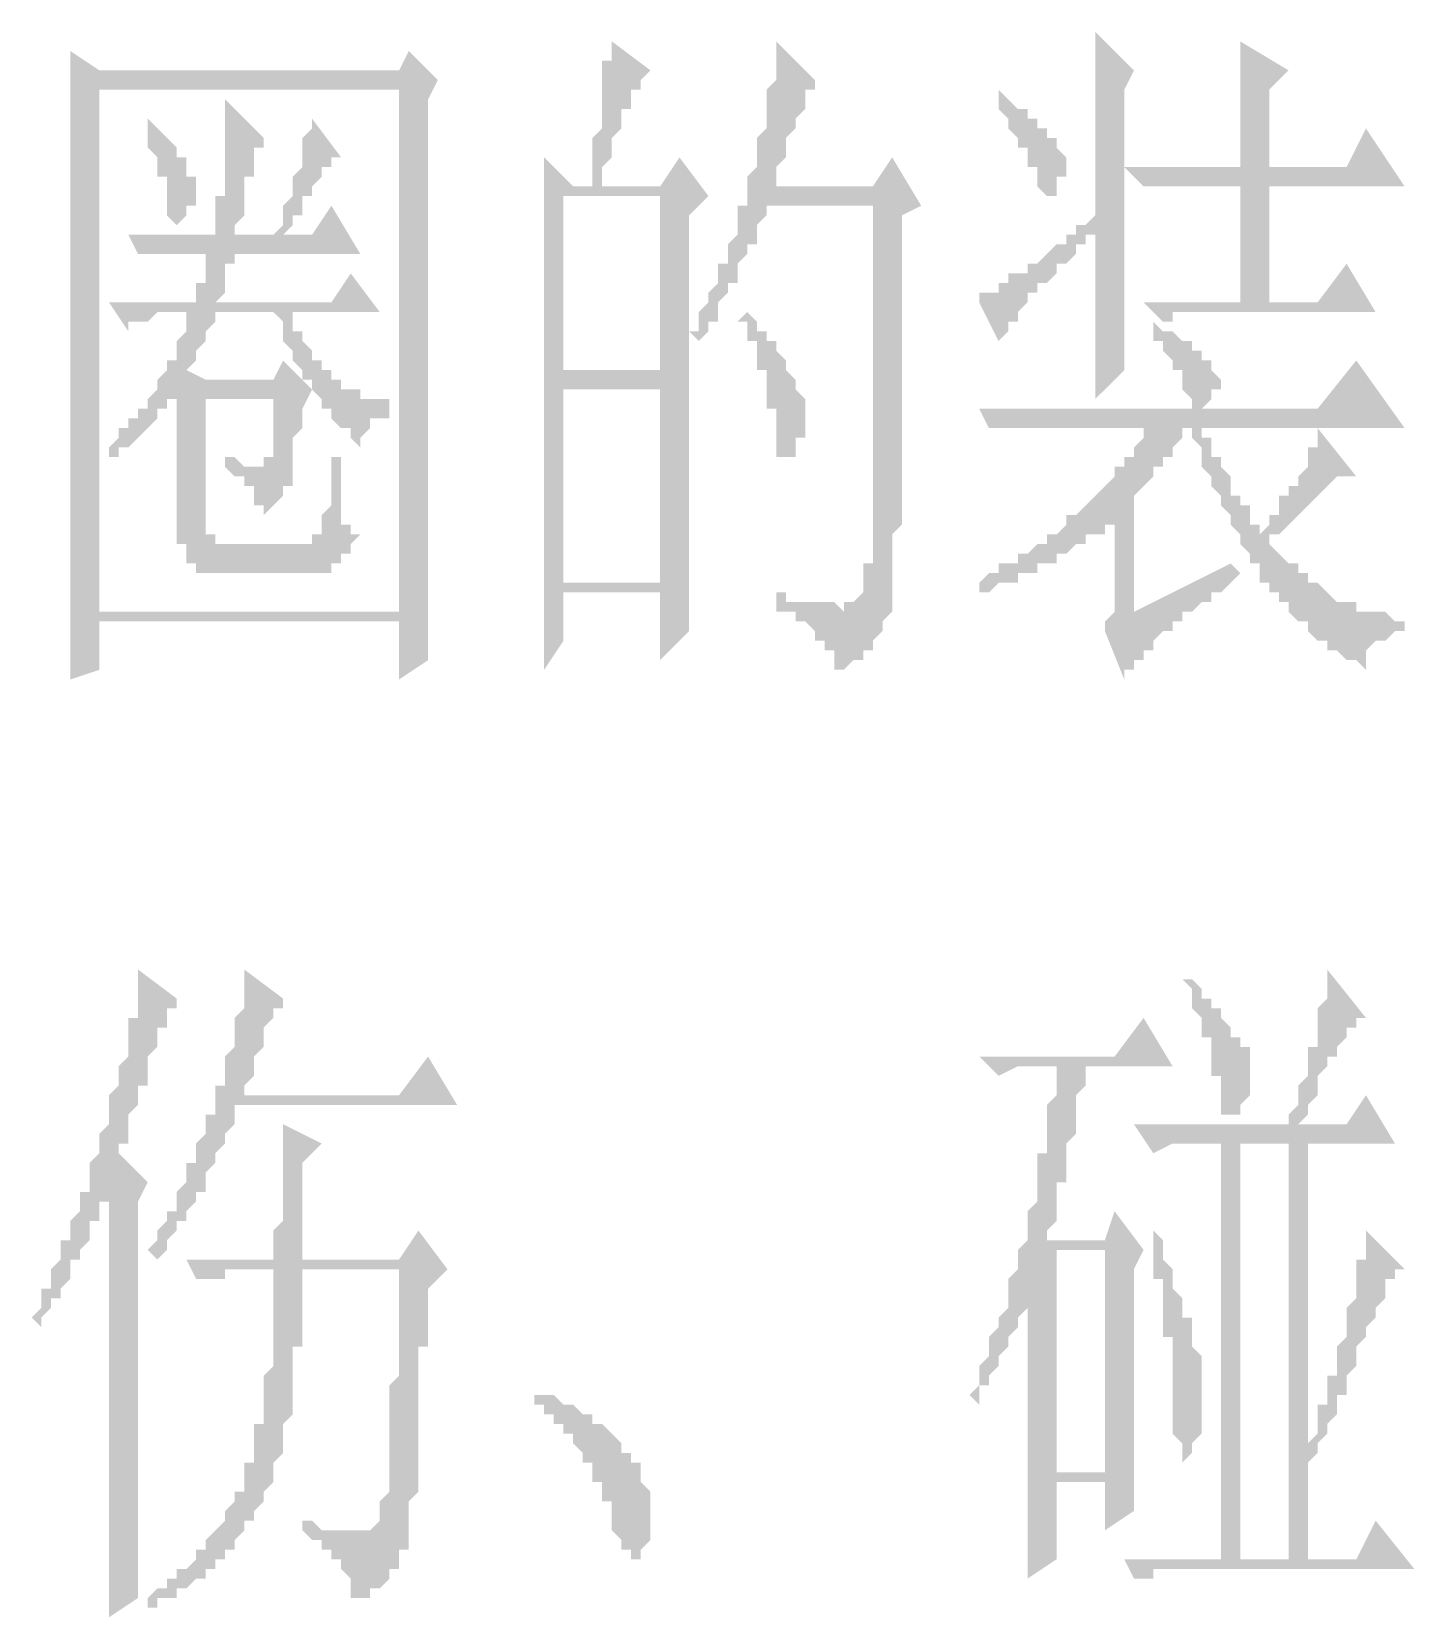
# Model space of a CAD drawing. Header units: millimetres. Extents: x 0 to 275, y 0 to 194.
# Drawn here: x 206.12 to 215.2, y 107.04 to 117.45 of the extents above; entities that cross this region are included whole.
import ezdxf

# ---------------------------------------------------------------- set-up
doc = ezdxf.new("R2010")
doc.units = ezdxf.units.MM

msp = doc.modelspace()

# ---------------------------------------------------------------- hatches: boundary and pattern name
h = msp.add_hatch(color=0)
h.paths.add_polyline_path([(209.6135, 116.374333), (210.2485, 116.374333), (210.2485, 115.231333), (209.6135, 115.231333)])
h.paths.add_polyline_path([(209.6135, 115.104333), (210.2485, 115.104333), (210.2485, 113.834333), (209.6135, 113.834333)])
h.paths.add_polyline_path([(210.439, 116.247333), (210.566, 116.374333), (210.3755, 116.628333), (210.2485, 116.437833), (209.8675, 116.437833), (209.8675, 116.501333), (209.8675, 116.564833), (209.931, 116.628333), (209.931, 116.691833), (209.931, 116.755333), (209.9945, 116.818833), (209.9945, 116.882333), (209.9945, 116.945833), (210.058, 116.945833), (210.058, 117.009333), (210.058, 117.072833), (210.1215, 117.072833), (210.1215, 117.136333), (210.185, 117.199833), (209.931, 117.390333), (209.931, 117.326833), (209.931, 117.263333), (209.8675, 117.263333), (209.8675, 117.199833), (209.8675, 117.136333), (209.8675, 117.072833), (209.8675, 117.009333), (209.8675, 116.945833), (209.8675, 116.882333), (209.8675, 116.818833), (209.804, 116.755333), (209.804, 116.691833), (209.804, 116.628333), (209.804, 116.564833), (209.804, 116.501333), (209.804, 116.437833), (209.677, 116.437833), (209.4865, 116.628333), (209.4865, 116.564833), (209.4865, 116.501333), (209.4865, 116.437833), (209.4865, 116.374333), (209.4865, 116.310833), (209.4865, 116.247333), (209.4865, 116.183833), (209.4865, 116.120333), (209.4865, 116.056833), (209.4865, 115.993333), (209.4865, 115.929833), (209.4865, 115.866333), (209.4865, 115.802833), (209.4865, 115.739333), (209.4865, 115.675833), (209.4865, 115.612333), (209.4865, 115.548833), (209.4865, 115.485333), (209.4865, 115.421833), (209.4865, 115.358333), (209.4865, 115.294833), (209.4865, 115.231333), (209.4865, 115.167833), (209.4865, 115.104333), (209.4865, 115.040833), (209.4865, 114.977333), (209.4865, 114.913833), (209.4865, 114.850333), (209.4865, 114.786833), (209.4865, 114.723333), (209.4865, 114.659833), (209.4865, 114.596333), (209.4865, 114.532833), (209.4865, 114.469333), (209.4865, 114.405833), (209.4865, 114.342333), (209.4865, 114.278833), (209.4865, 114.215333), (209.4865, 114.151833), (209.4865, 114.088333), (209.4865, 114.024833), (209.4865, 113.961333), (209.4865, 113.897833), (209.4865, 113.834333), (209.4865, 113.770833), (209.4865, 113.707333), (209.4865, 113.643833), (209.4865, 113.580333), (209.4865, 113.516833), (209.4865, 113.453333), (209.4865, 113.389833), (209.4865, 113.326333), (209.4865, 113.262833), (209.6135, 113.453333), (209.6135, 113.770833), (210.2485, 113.770833), (210.2485, 113.326333), (210.439, 113.516833), (210.439, 113.580333), (210.439, 113.643833), (210.439, 113.707333), (210.439, 113.770833), (210.439, 113.834333), (210.439, 113.897833), (210.439, 113.961333), (210.439, 114.024833), (210.439, 114.088333), (210.439, 114.151833), (210.439, 114.215333), (210.439, 114.278833), (210.439, 114.342333), (210.439, 114.405833), (210.439, 114.469333), (210.439, 114.532833), (210.439, 114.596333), (210.439, 114.659833), (210.439, 114.723333), (210.439, 114.786833), (210.439, 114.850333), (210.439, 114.913833), (210.439, 114.977333), (210.439, 115.040833), (210.439, 115.104333), (210.439, 115.167833), (210.439, 115.231333), (210.439, 115.294833), (210.439, 115.358333), (210.439, 115.421833), (210.439, 115.485333), (210.439, 115.548833), (210.439, 115.612333), (210.439, 115.675833), (210.439, 115.739333), (210.439, 115.802833), (210.439, 115.866333), (210.439, 115.929833), (210.439, 115.993333), (210.439, 116.056833), (210.439, 116.120333), (210.439, 116.183833)])
h.paths.add_polyline_path([(211.0105, 117.390333), (211.0105, 117.326833), (211.0105, 117.263333), (211.0105, 117.199833), (211.0105, 117.136333), (210.947, 117.072833), (210.947, 117.009333), (210.947, 116.945833), (210.947, 116.882333), (210.947, 116.818833), (210.8835, 116.755333), (210.8835, 116.691833), (210.8835, 116.628333), (210.8835, 116.564833), (210.82, 116.501333), (210.82, 116.437833), (210.82, 116.374333), (210.82, 116.310833), (210.7565, 116.310833), (210.7565, 116.247333), (210.7565, 116.183833), (210.7565, 116.120333), (210.693, 116.056833), (210.693, 115.993333), (210.693, 115.929833), (210.6295, 115.929833), (210.6295, 115.866333), (210.6295, 115.802833), (210.566, 115.739333), (210.566, 115.675833), (210.5025, 115.612333), (210.5025, 115.548833), (210.5025, 115.485333), (210.439, 115.485333), (210.5025, 115.421833), (210.566, 115.485333), (210.566, 115.548833), (210.6295, 115.548833), (210.6295, 115.612333), (210.6295, 115.675833), (210.693, 115.739333), (210.693, 115.802833), (210.7565, 115.802833), (210.7565, 115.866333), (210.7565, 115.929833), (210.82, 115.993333), (210.82, 116.056833), (210.8835, 116.056833), (210.8835, 116.120333), (210.8835, 116.183833), (210.947, 116.247333), (210.947, 116.310833), (211.6455, 116.310833), (211.6455, 116.247333), (211.6455, 116.183833), (211.6455, 116.120333), (211.6455, 115.993333), (211.6455, 115.929833), (211.6455, 115.866333), (211.6455, 115.802833), (211.6455, 115.739333), (211.6455, 115.675833), (211.6455, 115.612333), (211.6455, 115.548833), (211.6455, 115.485333), (211.6455, 115.421833), (211.6455, 115.358333), (211.6455, 115.294833), (211.6455, 115.231333), (211.6455, 115.167833), (211.6455, 115.104333), (211.6455, 115.040833), (211.6455, 114.977333), (211.6455, 114.913833), (211.6455, 114.850333), (211.6455, 114.786833), (211.6455, 114.723333), (211.6455, 114.659833), (211.6455, 114.596333), (211.6455, 114.532833), (211.6455, 114.469333), (211.6455, 114.405833), (211.6455, 114.342333), (211.6455, 114.278833), (211.6455, 114.215333), (211.6455, 114.151833), (211.6455, 114.088333), (211.6455, 114.024833), (211.6455, 113.961333), (211.582, 113.961333), (211.582, 113.897833), (211.582, 113.834333), (211.582, 113.770833), (211.5185, 113.707333), (211.455, 113.707333), (211.455, 113.643833), (211.3915, 113.707333), (211.328, 113.707333), (211.2645, 113.707333), (211.201, 113.707333), (211.1375, 113.707333), (211.074, 113.707333), (211.074, 113.770833), (211.0105, 113.770833), (211.0105, 113.643833), (211.074, 113.643833), (211.1375, 113.643833), (211.1375, 113.580333), (211.201, 113.580333), (211.2645, 113.516833), (211.2645, 113.453333), (211.328, 113.453333), (211.328, 113.389833), (211.3915, 113.389833), (211.3915, 113.326333), (211.3915, 113.262833), (211.455, 113.262833), (211.5185, 113.326333), (211.582, 113.326333), (211.582, 113.389833), (211.6455, 113.389833), (211.6455, 113.453333), (211.709, 113.516833), (211.709, 113.580333), (211.7725, 113.643833), (211.7725, 113.707333), (211.7725, 113.770833), (211.7725, 113.834333), (211.7725, 113.897833), (211.7725, 113.961333), (211.7725, 114.024833), (211.7725, 114.088333), (211.7725, 114.151833), (211.836, 114.215333), (211.836, 114.278833), (211.836, 114.342333), (211.836, 114.405833), (211.836, 114.469333), (211.836, 114.532833), (211.836, 114.596333), (211.836, 114.659833), (211.836, 114.723333), (211.836, 114.786833), (211.836, 114.850333), (211.836, 114.913833), (211.836, 114.977333), (211.836, 115.040833), (211.836, 115.104333), (211.836, 115.167833), (211.836, 115.231333), (211.836, 115.294833), (211.836, 115.358333), (211.836, 115.421833), (211.836, 115.485333), (211.836, 115.548833), (211.836, 115.612333), (211.836, 115.675833), (211.836, 115.802833), (211.836, 115.866333), (211.836, 115.929833), (211.836, 115.993333), (211.836, 116.056833), (211.836, 116.183833), (211.836, 116.247333), (211.963, 116.310833), (211.7725, 116.628333), (211.6455, 116.437833), (211.0105, 116.437833), (211.0105, 116.501333), (211.0105, 116.564833), (211.074, 116.628333), (211.074, 116.691833), (211.074, 116.755333), (211.1375, 116.818833), (211.1375, 116.882333), (211.201, 116.945833), (211.201, 117.009333), (211.201, 117.072833), (211.2645, 117.072833), (211.2645, 117.136333)])
h.paths.add_polyline_path([(210.82, 115.612333), (210.7565, 115.548833), (210.82, 115.548833), (210.82, 115.485333), (210.82, 115.421833), (210.8835, 115.421833), (210.8835, 115.358333), (210.8835, 115.294833), (210.8835, 115.231333), (210.947, 115.231333), (210.947, 115.167833), (210.947, 115.104333), (210.947, 115.040833), (210.947, 114.977333), (211.0105, 114.977333), (211.0105, 114.913833), (211.0105, 114.850333), (211.0105, 114.786833), (211.0105, 114.723333), (211.0105, 114.659833), (211.074, 114.659833), (211.074, 114.596333), (211.074, 114.659833), (211.1375, 114.659833), (211.1375, 114.723333), (211.1375, 114.786833), (211.201, 114.786833), (211.201, 114.850333), (211.201, 114.913833), (211.201, 114.977333), (211.201, 115.040833), (211.1375, 115.104333), (211.1375, 115.167833), (211.074, 115.231333), (211.074, 115.294833), (211.0105, 115.358333), (211.0105, 115.421833), (210.947, 115.421833), (210.947, 115.485333), (210.8835, 115.485333), (210.8835, 115.548833)])
h = msp.add_hatch(color=0)
h.paths.add_polyline_path([(212.471, 117.072833), (212.471, 117.009333), (212.471, 116.945833), (212.5345, 116.882333), (212.5345, 116.818833), (212.598, 116.755333), (212.598, 116.691833), (212.6615, 116.691833), (212.6615, 116.628333), (212.6615, 116.564833), (212.725, 116.564833), (212.725, 116.501333), (212.725, 116.437833), (212.7885, 116.374333), (212.852, 116.374333), (212.852, 116.437833), (212.852, 116.501333), (212.9155, 116.501333), (212.9155, 116.564833), (212.9155, 116.628333), (212.852, 116.691833), (212.852, 116.755333), (212.7885, 116.755333), (212.7885, 116.818833), (212.725, 116.818833), (212.725, 116.882333), (212.6615, 116.882333), (212.6615, 116.945833), (212.598, 116.945833), (212.5345, 117.009333)])
h.paths.add_polyline_path([(213.2965, 117.072833), (213.36, 117.199833), (213.106, 117.453833), (213.106, 117.390333), (213.106, 117.326833), (213.106, 117.263333), (213.106, 117.199833), (213.106, 117.136333), (213.106, 117.072833), (213.106, 117.009333), (213.106, 116.945833), (213.106, 116.882333), (213.106, 116.818833), (213.106, 116.755333), (213.106, 116.691833), (213.106, 116.628333), (213.106, 116.564833), (213.106, 116.501333), (213.106, 116.437833), (213.106, 116.374333), (213.106, 116.310833), (213.106, 116.247333), (213.0425, 116.183833), (212.979, 116.183833), (212.979, 116.120333), (212.9155, 116.120333), (212.9155, 116.056833), (212.852, 116.056833), (212.7885, 115.993333), (212.725, 115.929833), (212.6615, 115.929833), (212.6615, 115.866333), (212.598, 115.866333), (212.5345, 115.866333), (212.5345, 115.802833), (212.471, 115.802833), (212.471, 115.739333), (212.4075, 115.739333), (212.344, 115.739333), (212.344, 115.675833), (212.471, 115.421833), (212.5345, 115.485333), (212.5345, 115.548833), (212.598, 115.548833), (212.598, 115.612333), (212.6615, 115.675833), (212.6615, 115.739333), (212.725, 115.739333), (212.725, 115.802833), (212.7885, 115.802833), (212.852, 115.866333), (212.852, 115.929833), (212.9155, 115.929833), (212.979, 115.993333), (212.979, 116.056833), (213.0425, 116.056833), (213.0425, 116.120333), (213.106, 116.120333), (213.106, 116.056833), (213.106, 115.993333), (213.106, 115.929833), (213.106, 115.866333), (213.106, 115.802833), (213.106, 115.739333), (213.106, 115.675833), (213.106, 115.612333), (213.106, 115.548833), (213.106, 115.485333), (213.106, 115.421833), (213.106, 115.358333), (213.106, 115.294833), (213.106, 115.231333), (213.106, 115.167833), (213.106, 115.104333), (213.106, 115.040833), (213.2965, 115.231333)])
h.paths.add_polyline_path([(213.2965, 116.564833), (213.4235, 116.437833), (213.487, 116.437833), (213.5505, 116.437833), (213.614, 116.437833), (213.6775, 116.437833), (214.0585, 116.437833), (214.0585, 115.675833), (213.4235, 115.675833), (213.5505, 115.548833), (213.614, 115.548833), (213.614, 115.612333), (213.6775, 115.612333), (213.741, 115.612333), (213.8045, 115.612333), (214.9475, 115.612333), (214.757, 115.929833), (214.5665, 115.675833), (214.249, 115.675833), (214.249, 116.437833), (215.138, 116.437833), (214.884, 116.818833), (214.757, 116.564833), (214.249, 116.564833), (214.249, 117.072833), (214.376, 117.199833), (214.0585, 117.390333), (214.0585, 117.326833), (214.0585, 117.263333), (214.0585, 117.199833), (214.0585, 117.136333), (214.0585, 117.072833), (214.0585, 117.009333), (214.0585, 116.945833), (214.0585, 116.882333), (214.0585, 116.818833), (214.0585, 116.755333), (214.0585, 116.691833), (214.0585, 116.628333), (214.0585, 116.564833)])
h.paths.add_polyline_path([(213.741, 114.977333), (212.344, 114.977333), (212.4075, 114.850333), (212.471, 114.850333), (212.5345, 114.850333), (212.598, 114.850333), (212.6615, 114.850333), (213.487, 114.850333), (213.4235, 114.850333), (213.4235, 114.786833), (213.36, 114.723333), (213.36, 114.659833), (213.2965, 114.659833), (213.2965, 114.596333), (213.233, 114.596333), (213.233, 114.532833), (213.1695, 114.469333), (213.106, 114.405833), (213.0425, 114.342333), (212.979, 114.278833), (212.9155, 114.278833), (212.9155, 114.215333), (212.852, 114.151833), (212.7885, 114.151833), (212.7885, 114.088333), (212.725, 114.088333), (212.6615, 114.024833), (212.598, 114.024833), (212.598, 113.961333), (212.5345, 113.961333), (212.471, 113.961333), (212.471, 113.897833), (212.4075, 113.897833), (212.344, 113.834333), (212.344, 113.770833), (212.4075, 113.770833), (212.471, 113.834333), (212.5345, 113.834333), (212.598, 113.834333), (212.598, 113.897833), (212.6615, 113.897833), (212.725, 113.897833), (212.725, 113.961333), (212.7885, 113.961333), (212.852, 113.961333), (212.852, 114.024833), (212.9155, 114.024833), (212.979, 114.088333), (213.0425, 114.088333), (213.0425, 114.151833), (213.106, 114.151833), (213.1695, 114.151833), (213.1695, 114.215333), (213.233, 114.215333), (213.233, 114.278833), (213.233, 113.707333), (213.233, 113.643833), (213.1695, 113.580333), (213.1695, 113.516833), (213.2965, 113.199333), (213.2965, 113.262833), (213.36, 113.262833), (213.36, 113.326333), (213.4235, 113.326333), (213.4235, 113.389833), (213.487, 113.389833), (213.487, 113.453333), (213.5505, 113.516833), (213.614, 113.516833), (213.614, 113.580333), (213.6775, 113.580333), (213.6775, 113.643833), (213.741, 113.643833), (213.8045, 113.707333), (213.868, 113.707333), (213.868, 113.770833), (213.9315, 113.770833), (213.995, 113.834333), (214.0585, 113.897833), (213.995, 113.961333), (213.36, 113.643833), (213.36, 114.405833), (213.4235, 114.469333), (213.487, 114.532833), (213.487, 114.596333), (213.5505, 114.596333), (213.5505, 114.659833), (213.614, 114.659833), (213.614, 114.723333), (213.6775, 114.786833), (213.6775, 114.850333), (213.741, 114.850333), (213.741, 114.786833), (213.8045, 114.723333), (213.8045, 114.659833), (213.8045, 114.596333), (213.868, 114.532833), (213.868, 114.469333), (213.9315, 114.405833), (213.9315, 114.342333), (213.995, 114.278833), (213.995, 114.215333), (214.0585, 114.151833), (214.0585, 114.088333), (214.122, 114.024833), (214.122, 113.961333), (214.1855, 113.961333), (214.1855, 113.897833), (214.1855, 113.834333), (214.249, 113.834333), (214.249, 113.770833), (214.3125, 113.770833), (214.3125, 113.707333), (214.376, 113.707333), (214.376, 113.643833), (214.4395, 113.580333), (214.503, 113.580333), (214.503, 113.516833), (214.5665, 113.453333), (214.63, 113.453333), (214.63, 113.389833), (214.6935, 113.389833), (214.757, 113.326333), (214.8205, 113.326333), (214.884, 113.262833), (214.884, 113.326333), (214.884, 113.389833), (214.9475, 113.453333), (215.011, 113.453333), (215.0745, 113.516833), (215.138, 113.516833), (215.138, 113.580333), (215.0745, 113.580333), (215.011, 113.643833), (214.9475, 113.643833), (214.884, 113.643833), (214.8205, 113.643833), (214.8205, 113.707333), (214.757, 113.707333), (214.6935, 113.707333), (214.63, 113.770833), (214.5665, 113.834333), (214.503, 113.834333), (214.503, 113.897833), (214.4395, 113.897833), (214.4395, 113.961333), (214.376, 113.961333), (214.3125, 114.024833), (214.249, 114.088333), (214.249, 114.151833), (214.3125, 114.151833), (214.376, 114.215333), (214.4395, 114.278833), (214.503, 114.342333), (214.5665, 114.405833), (214.63, 114.469333), (214.6935, 114.532833), (214.757, 114.532833), (214.8205, 114.532833), (214.5665, 114.850333), (214.5665, 114.786833), (214.5665, 114.723333), (214.503, 114.723333), (214.503, 114.659833), (214.503, 114.596333), (214.4395, 114.532833), (214.4395, 114.469333), (214.376, 114.469333), (214.376, 114.405833), (214.3125, 114.405833), (214.3125, 114.342333), (214.3125, 114.278833), (214.249, 114.278833), (214.249, 114.215333), (214.1855, 114.151833), (214.1855, 114.215333), (214.122, 114.215333), (214.122, 114.278833), (214.122, 114.342333), (214.0585, 114.342333), (214.0585, 114.405833), (213.995, 114.405833), (213.995, 114.469333), (213.995, 114.532833), (213.9315, 114.596333), (213.9315, 114.659833), (213.868, 114.659833), (213.868, 114.723333), (213.868, 114.786833), (213.8045, 114.786833), (213.8045, 114.850333), (215.138, 114.850333), (214.8205, 115.294833), (214.5665, 114.977333), (213.8045, 114.977333), (213.868, 115.040833), (213.868, 115.104333), (213.9315, 115.104333), (213.9315, 115.167833), (213.868, 115.231333), (213.868, 115.294833), (213.8045, 115.294833), (213.8045, 115.358333), (213.741, 115.358333), (213.741, 115.421833), (213.6775, 115.421833), (213.614, 115.485333), (213.5505, 115.485333), (213.487, 115.548833), (213.487, 115.485333), (213.487, 115.421833), (213.5505, 115.421833), (213.5505, 115.358333), (213.614, 115.294833), (213.614, 115.231333), (213.6775, 115.231333), (213.6775, 115.167833), (213.6775, 115.104333), (213.741, 115.040833)])
h = msp.add_hatch(color=0)
h.paths.add_polyline_path([(206.375, 117.326833), (206.375, 117.263333), (206.375, 117.199833), (206.375, 117.136333), (206.375, 117.072833), (206.375, 117.009333), (206.375, 116.945833), (206.375, 116.882333), (206.375, 116.818833), (206.375, 116.755333), (206.375, 116.691833), (206.375, 113.897833), (206.375, 113.834333), (206.375, 113.770833), (206.375, 113.707333), (206.375, 113.643833), (206.375, 113.580333), (206.375, 113.516833), (206.375, 113.453333), (206.375, 113.389833), (206.375, 113.326333), (206.375, 113.262833), (206.375, 113.199333), (206.5655, 113.262833), (206.5655, 113.580333), (208.534, 113.580333), (208.534, 113.199333), (208.7245, 113.326333), (208.7245, 113.389833), (208.7245, 113.453333), (208.7245, 113.516833), (208.7245, 113.580333), (208.7245, 113.643833), (208.7245, 113.707333), (208.7245, 113.770833), (208.7245, 113.834333), (208.7245, 113.897833), (208.7245, 117.009333), (208.788, 117.136333), (208.5975, 117.326833), (208.534, 117.199833), (206.5655, 117.199833)])
h.paths.add_polyline_path([(206.5655, 117.072833), (208.534, 117.072833), (208.534, 113.643833), (206.5655, 113.643833)])
h.paths.add_polyline_path([(206.883, 116.882333), (206.883, 116.818833), (206.883, 116.755333), (206.883, 116.691833), (206.9465, 116.628333), (206.9465, 116.564833), (206.9465, 116.501333), (207.01, 116.501333), (207.01, 116.437833), (207.01, 116.374333), (207.01, 116.310833), (207.01, 116.247333), (207.0735, 116.183833), (207.137, 116.247333), (207.137, 116.310833), (207.2005, 116.310833), (207.2005, 116.374333), (207.2005, 116.437833), (207.2005, 116.501333), (207.137, 116.501333), (207.137, 116.564833), (207.137, 116.628333), (207.0735, 116.628333), (207.0735, 116.691833), (207.01, 116.755333), (206.9465, 116.818833)])
h.paths.add_polyline_path([(207.2005, 115.675833), (206.629, 115.675833), (206.756, 115.485333), (206.756, 115.548833), (206.8195, 115.548833), (206.883, 115.548833), (206.9465, 115.612333), (207.137, 115.612333), (207.137, 115.548833), (207.137, 115.485333), (207.0735, 115.421833), (207.0735, 115.358333), (207.0735, 115.294833), (207.01, 115.294833), (207.01, 115.231333), (206.9465, 115.167833), (206.9465, 115.104333), (206.883, 115.040833), (206.883, 114.977333), (206.8195, 114.977333), (206.8195, 114.913833), (206.756, 114.913833), (206.756, 114.850333), (206.6925, 114.850333), (206.6925, 114.786833), (206.629, 114.723333), (206.629, 114.659833), (206.6925, 114.659833), (206.6925, 114.723333), (206.756, 114.723333), (206.8195, 114.786833), (206.883, 114.850333), (206.9465, 114.913833), (206.9465, 114.977333), (207.01, 114.977333), (207.01, 115.040833), (207.0735, 115.040833), (207.0735, 115.104333), (207.0735, 114.278833), (207.0735, 114.215333), (207.0735, 114.151833), (207.0735, 114.088333), (207.137, 114.088333), (207.137, 114.024833), (207.137, 113.961333), (207.2005, 113.961333), (207.2005, 113.897833), (207.264, 113.897833), (207.9625, 113.897833), (208.026, 113.897833), (208.0895, 113.897833), (208.0895, 113.961333), (208.153, 113.961333), (208.153, 114.024833), (208.2165, 114.024833), (208.2165, 114.088333), (208.28, 114.151833), (208.2165, 114.151833), (208.2165, 114.215333), (208.153, 114.215333), (208.153, 114.278833), (208.153, 114.342333), (208.153, 114.405833), (208.153, 114.469333), (208.153, 114.532833), (208.153, 114.596333), (208.153, 114.659833), (208.0895, 114.659833), (208.0895, 114.596333), (208.0895, 114.532833), (208.0895, 114.469333), (208.0895, 114.405833), (208.0895, 114.342333), (208.026, 114.278833), (208.026, 114.215333), (208.026, 114.151833), (207.9625, 114.151833), (207.9625, 114.088333), (207.899, 114.088333), (207.391, 114.088333), (207.3275, 114.088333), (207.3275, 114.151833), (207.264, 114.151833), (207.264, 114.215333), (207.264, 114.278833), (207.264, 114.342333), (207.264, 115.040833), (207.7085, 115.040833), (207.7085, 114.977333), (207.7085, 114.913833), (207.7085, 114.850333), (207.7085, 114.786833), (207.7085, 114.723333), (207.7085, 114.659833), (207.645, 114.659833), (207.645, 114.596333), (207.5815, 114.596333), (207.518, 114.596333), (207.4545, 114.659833), (207.391, 114.659833), (207.391, 114.596333), (207.4545, 114.532833), (207.518, 114.532833), (207.518, 114.469333), (207.5815, 114.469333), (207.5815, 114.405833), (207.5815, 114.342333), (207.645, 114.342333), (207.645, 114.278833), (207.7085, 114.342333), (207.772, 114.405833), (207.772, 114.469333), (207.8355, 114.469333), (207.8355, 114.532833), (207.8355, 114.596333), (207.8355, 114.659833), (207.8355, 114.723333), (207.8355, 114.786833), (207.899, 114.850333), (207.899, 114.913833), (207.899, 114.977333), (207.9625, 115.104333), (207.772, 115.294833), (207.7085, 115.167833), (207.264, 115.167833), (207.137, 115.231333), (207.2005, 115.294833), (207.2005, 115.358333), (207.264, 115.421833), (207.264, 115.485333), (207.3275, 115.548833), (207.3275, 115.612333), (207.7085, 115.612333), (207.772, 115.548833), (207.772, 115.485333), (207.772, 115.421833), (207.8355, 115.358333), (207.8355, 115.294833), (207.899, 115.231333), (207.899, 115.167833), (207.9625, 115.167833), (207.9625, 115.104333), (208.026, 115.040833), (208.026, 114.977333), (208.0895, 114.977333), (208.0895, 114.913833), (208.153, 114.850333), (208.2165, 114.850333), (208.2165, 114.786833), (208.28, 114.723333), (208.28, 114.786833), (208.3435, 114.850333), (208.3435, 114.913833), (208.407, 114.913833), (208.4705, 114.913833), (208.4705, 114.977333), (208.4705, 115.040833), (208.407, 115.040833), (208.3435, 115.040833), (208.28, 115.040833), (208.28, 115.104333), (208.2165, 115.104333), (208.153, 115.104333), (208.153, 115.167833), (208.0895, 115.167833), (208.0895, 115.231333), (208.026, 115.231333), (208.026, 115.294833), (207.9625, 115.294833), (207.9625, 115.358333), (207.899, 115.421833), (207.899, 115.485333), (207.8355, 115.485333), (207.8355, 115.548833), (207.8355, 115.612333), (208.407, 115.612333), (208.2165, 115.866333), (208.0895, 115.675833), (207.3275, 115.675833), (207.391, 115.739333), (207.391, 115.802833), (207.391, 115.866333), (207.391, 115.929833), (207.4545, 115.929833), (207.4545, 115.993333), (208.28, 115.993333), (208.0895, 116.310833), (207.9625, 116.120333), (207.772, 116.120333), (207.8355, 116.183833), (207.8355, 116.247333), (207.899, 116.247333), (207.899, 116.310833), (207.899, 116.374333), (207.9625, 116.374333), (207.9625, 116.437833), (208.026, 116.501333), (208.026, 116.564833), (208.0895, 116.564833), (208.0895, 116.628333), (208.153, 116.628333), (207.9625, 116.882333), (207.9625, 116.818833), (207.899, 116.755333), (207.899, 116.691833), (207.899, 116.628333), (207.899, 116.564833), (207.8355, 116.501333), (207.8355, 116.437833), (207.8355, 116.374333), (207.772, 116.310833), (207.772, 116.247333), (207.772, 116.183833), (207.7085, 116.120333), (207.4545, 116.120333), (207.4545, 116.183833), (207.518, 116.247333), (207.518, 116.310833), (207.518, 116.374333), (207.518, 116.437833), (207.518, 116.501333), (207.5815, 116.501333), (207.5815, 116.564833), (207.5815, 116.628333), (207.5815, 116.691833), (207.645, 116.691833), (207.645, 116.755333), (207.391, 117.009333), (207.391, 116.945833), (207.391, 116.882333), (207.391, 116.818833), (207.391, 116.755333), (207.391, 116.691833), (207.391, 116.628333), (207.391, 116.564833), (207.391, 116.501333), (207.391, 116.437833), (207.391, 116.374333), (207.3275, 116.374333), (207.3275, 116.310833), (207.3275, 116.247333), (207.3275, 116.183833), (207.3275, 116.120333), (206.756, 116.120333), (206.8195, 115.993333), (206.883, 115.993333), (206.9465, 115.993333), (207.01, 115.993333), (207.0735, 115.993333), (207.264, 115.993333), (207.264, 115.929833), (207.264, 115.866333), (207.264, 115.802833), (207.2005, 115.802833), (207.2005, 115.739333)])
h = msp.add_hatch(color=0)
h.paths.add_polyline_path([(206.629, 107.039833), (206.8195, 107.166833), (206.8195, 109.770333), (206.883, 109.897333), (206.6925, 110.087833), (206.6925, 110.151333), (206.756, 110.151333), (206.756, 110.214833), (206.756, 110.278333), (206.756, 110.341833), (206.8195, 110.405333), (206.8195, 110.468833), (206.8195, 110.532333), (206.883, 110.532333), (206.883, 110.595833), (206.883, 110.659333), (206.883, 110.722833), (206.9465, 110.786333), (206.9465, 110.849833), (206.9465, 110.913333), (207.01, 110.913333), (207.01, 110.976833), (207.01, 111.040333), (207.0735, 111.040333), (207.0735, 111.103833), (206.8195, 111.294333), (206.8195, 111.230833), (206.8195, 111.167333), (206.8195, 111.103833), (206.8195, 111.040333), (206.8195, 110.976833), (206.756, 110.976833), (206.756, 110.913333), (206.756, 110.849833), (206.756, 110.786333), (206.756, 110.722833), (206.6925, 110.659333), (206.6925, 110.595833), (206.6925, 110.532333), (206.629, 110.468833), (206.629, 110.405333), (206.629, 110.341833), (206.629, 110.278333), (206.5655, 110.214833), (206.5655, 110.151333), (206.5655, 110.087833), (206.502, 110.024333), (206.502, 109.960833), (206.502, 109.897333), (206.502, 109.833833), (206.4385, 109.833833), (206.4385, 109.770333), (206.4385, 109.706833), (206.375, 109.643333), (206.375, 109.579833), (206.375, 109.516333), (206.3115, 109.516333), (206.3115, 109.452833), (206.3115, 109.389333), (206.248, 109.325833), (206.248, 109.262333), (206.248, 109.198833), (206.1845, 109.198833), (206.1845, 109.135333), (206.1845, 109.071833), (206.121, 109.008333), (206.1845, 108.944833), (206.1845, 109.008333), (206.248, 109.071833), (206.248, 109.135333), (206.3115, 109.135333), (206.3115, 109.198833), (206.375, 109.262333), (206.375, 109.325833), (206.375, 109.389333), (206.4385, 109.389333), (206.4385, 109.452833), (206.502, 109.516333), (206.502, 109.579833), (206.502, 109.643333), (206.5655, 109.643333), (206.5655, 109.706833), (206.5655, 109.770333), (206.629, 109.770333), (206.629, 109.833833), (206.629, 109.897333), (206.629, 107.992333), (206.629, 107.928833), (206.629, 107.865333), (206.629, 107.801833), (206.629, 107.738333), (206.629, 107.674833), (206.629, 107.611333), (206.629, 107.547833), (206.629, 107.484333), (206.629, 107.420833), (206.629, 107.357333), (206.629, 107.293833), (206.629, 107.230333), (206.629, 107.166833), (206.629, 107.103333)])
h.paths.add_polyline_path([(207.518, 111.294333), (207.518, 111.230833), (207.518, 111.167333), (207.518, 111.103833), (207.518, 111.040333), (207.4545, 110.976833), (207.4545, 110.913333), (207.4545, 110.849833), (207.4545, 110.786333), (207.391, 110.722833), (207.391, 110.659333), (207.391, 110.595833), (207.391, 110.532333), (207.3275, 110.532333), (207.3275, 110.468833), (207.3275, 110.405333), (207.3275, 110.341833), (207.264, 110.341833), (207.264, 110.278333), (207.264, 110.214833), (207.2005, 110.151333), (207.2005, 110.087833), (207.2005, 110.024333), (207.137, 110.024333), (207.137, 109.960833), (207.137, 109.897333), (207.0735, 109.833833), (207.0735, 109.770333), (207.0735, 109.706833), (207.01, 109.706833), (207.01, 109.643333), (206.9465, 109.579833), (206.9465, 109.516333), (206.883, 109.452833), (206.9465, 109.389333), (207.01, 109.452833), (207.01, 109.516333), (207.0735, 109.579833), (207.0735, 109.643333), (207.137, 109.643333), (207.137, 109.706833), (207.2005, 109.770333), (207.2005, 109.833833), (207.264, 109.833833), (207.264, 109.897333), (207.264, 109.960833), (207.3275, 110.024333), (207.3275, 110.087833), (207.391, 110.151333), (207.391, 110.214833), (207.4545, 110.278333), (207.4545, 110.341833), (207.4545, 110.405333), (207.518, 110.405333), (208.915, 110.405333), (208.7245, 110.722833), (208.534, 110.468833), (207.518, 110.468833), (207.518, 110.532333), (207.5815, 110.595833), (207.5815, 110.659333), (207.5815, 110.722833), (207.645, 110.786333), (207.645, 110.849833), (207.645, 110.913333), (207.7085, 110.976833), (207.7085, 111.040333), (207.772, 111.040333), (207.772, 111.103833)])
h.paths.add_polyline_path([(207.7085, 109.389333), (207.137, 109.389333), (207.2005, 109.262333), (207.264, 109.262333), (207.3275, 109.262333), (207.391, 109.262333), (207.391, 109.325833), (207.4545, 109.325833), (207.7085, 109.325833), (207.7085, 109.262333), (207.7085, 109.198833), (207.7085, 109.135333), (207.7085, 109.071833), (207.7085, 109.008333), (207.7085, 108.944833), (207.7085, 108.881333), (207.7085, 108.817833), (207.7085, 108.754333), (207.7085, 108.690833), (207.645, 108.627333), (207.645, 108.563833), (207.645, 108.500333), (207.645, 108.436833), (207.645, 108.373333), (207.645, 108.309833), (207.5815, 108.309833), (207.5815, 108.246333), (207.5815, 108.182833), (207.5815, 108.119333), (207.5815, 108.055833), (207.518, 108.055833), (207.518, 107.992333), (207.518, 107.928833), (207.518, 107.865333), (207.4545, 107.865333), (207.4545, 107.801833), (207.391, 107.738333), (207.391, 107.674833), (207.3275, 107.611333), (207.264, 107.547833), (207.264, 107.484333), (207.2005, 107.484333), (207.2005, 107.420833), (207.137, 107.357333), (207.0735, 107.357333), (207.0735, 107.293833), (207.01, 107.293833), (207.01, 107.230333), (206.9465, 107.230333), (206.883, 107.166833), (206.883, 107.103333), (206.9465, 107.103333), (206.9465, 107.166833), (207.01, 107.166833), (207.0735, 107.166833), (207.0735, 107.230333), (207.137, 107.230333), (207.2005, 107.293833), (207.264, 107.293833), (207.264, 107.357333), (207.3275, 107.357333), (207.3275, 107.420833), (207.391, 107.420833), (207.391, 107.484333), (207.4545, 107.484333), (207.4545, 107.547833), (207.518, 107.611333), (207.518, 107.674833), (207.5815, 107.674833), (207.5815, 107.738333), (207.645, 107.801833), (207.645, 107.865333), (207.7085, 107.928833), (207.7085, 107.992333), (207.7085, 108.055833), (207.772, 108.119333), (207.772, 108.182833), (207.772, 108.246333), (207.772, 108.309833), (207.8355, 108.373333), (207.8355, 108.436833), (207.8355, 108.500333), (207.8355, 108.563833), (207.8355, 108.627333), (207.8355, 108.690833), (207.8355, 108.754333), (207.8355, 108.817833), (207.899, 108.817833), (207.899, 108.881333), (207.899, 108.944833), (207.899, 109.008333), (207.899, 109.071833), (207.899, 109.135333), (207.899, 109.198833), (207.899, 109.262333), (207.899, 109.325833), (208.534, 109.325833), (208.534, 109.198833), (208.534, 109.135333), (208.534, 109.071833), (208.534, 109.008333), (208.534, 108.944833), (208.534, 108.881333), (208.534, 108.817833), (208.534, 108.754333), (208.534, 108.690833), (208.534, 108.627333), (208.4705, 108.563833), (208.4705, 108.500333), (208.4705, 108.436833), (208.4705, 108.373333), (208.4705, 108.309833), (208.4705, 108.246333), (208.4705, 108.182833), (208.4705, 108.119333), (208.4705, 108.055833), (208.4705, 107.992333), (208.4705, 107.928833), (208.4705, 107.865333), (208.407, 107.801833), (208.407, 107.738333), (208.407, 107.674833), (208.3435, 107.611333), (208.28, 107.611333), (208.2165, 107.611333), (208.153, 107.611333), (208.0895, 107.611333), (208.026, 107.611333), (207.9625, 107.674833), (207.899, 107.674833), (207.899, 107.611333), (207.9625, 107.547833), (208.026, 107.547833), (208.026, 107.484333), (208.0895, 107.484333), (208.0895, 107.420833), (208.153, 107.420833), (208.153, 107.357333), (208.2165, 107.293833), (208.2165, 107.230333), (208.2165, 107.166833), (208.28, 107.166833), (208.3435, 107.166833), (208.3435, 107.230333), (208.407, 107.230333), (208.4705, 107.293833), (208.4705, 107.357333), (208.534, 107.357333), (208.534, 107.420833), (208.534, 107.484333), (208.5975, 107.484333), (208.5975, 107.547833), (208.5975, 107.611333), (208.5975, 107.674833), (208.5975, 107.738333), (208.5975, 107.801833), (208.661, 107.865333), (208.661, 107.928833), (208.661, 107.992333), (208.661, 108.055833), (208.661, 108.119333), (208.661, 108.182833), (208.661, 108.246333), (208.661, 108.309833), (208.661, 108.373333), (208.661, 108.436833), (208.661, 108.500333), (208.661, 108.563833), (208.661, 108.627333), (208.661, 108.690833), (208.661, 108.754333), (208.661, 108.817833), (208.7245, 108.817833), (208.7245, 108.881333), (208.7245, 108.944833), (208.7245, 109.008333), (208.7245, 109.071833), (208.7245, 109.135333), (208.7245, 109.198833), (208.8515, 109.325833), (208.661, 109.579833), (208.534, 109.389333), (207.899, 109.389333), (207.899, 109.452833), (207.899, 109.516333), (207.899, 109.579833), (207.899, 109.643333), (207.899, 109.706833), (207.899, 109.770333), (207.899, 109.833833), (207.899, 109.897333), (207.899, 109.960833), (207.899, 110.024333), (208.026, 110.151333), (207.772, 110.278333), (207.772, 110.214833), (207.772, 110.151333), (207.772, 110.087833), (207.772, 110.024333), (207.772, 109.960833), (207.772, 109.897333), (207.772, 109.833833), (207.772, 109.770333), (207.772, 109.706833), (207.772, 109.643333), (207.7085, 109.579833), (207.7085, 109.516333), (207.7085, 109.452833)])
h = msp.add_hatch(color=0)
h.paths.add_polyline_path([(213.36, 110.278333), (213.487, 110.087833), (213.614, 110.151333), (213.9315, 110.151333), (213.9315, 107.420833), (213.2965, 107.420833), (213.36, 107.293833), (213.4235, 107.293833), (213.487, 107.293833), (213.487, 107.357333), (213.5505, 107.357333), (213.614, 107.357333), (215.2015, 107.357333), (214.9475, 107.674833), (214.8205, 107.420833), (214.503, 107.420833), (214.503, 108.055833), (214.5665, 108.119333), (214.5665, 108.182833), (214.63, 108.246333), (214.63, 108.309833), (214.6935, 108.373333), (214.6935, 108.436833), (214.6935, 108.500333), (214.757, 108.500333), (214.757, 108.563833), (214.757, 108.627333), (214.8205, 108.690833), (214.8205, 108.754333), (214.8205, 108.817833), (214.884, 108.881333), (214.884, 108.944833), (214.9475, 109.008333), (214.9475, 109.071833), (215.011, 109.135333), (215.011, 109.198833), (215.011, 109.262333), (215.0745, 109.262333), (215.0745, 109.325833), (215.138, 109.325833), (214.884, 109.579833), (214.884, 109.516333), (214.884, 109.452833), (214.884, 109.389333), (214.8205, 109.389333), (214.8205, 109.325833), (214.8205, 109.262333), (214.8205, 109.198833), (214.8205, 109.135333), (214.757, 109.071833), (214.757, 109.008333), (214.757, 108.944833), (214.757, 108.881333), (214.6935, 108.817833), (214.6935, 108.754333), (214.6935, 108.690833), (214.6935, 108.627333), (214.63, 108.627333), (214.63, 108.563833), (214.63, 108.500333), (214.63, 108.436833), (214.5665, 108.436833), (214.5665, 108.373333), (214.5665, 108.309833), (214.5665, 108.246333), (214.503, 108.182833), (214.503, 110.151333), (215.0745, 110.151333), (214.884, 110.468833), (214.757, 110.278333), (214.4395, 110.278333), (214.503, 110.341833), (214.503, 110.405333), (214.5665, 110.468833), (214.5665, 110.532333), (214.5665, 110.595833), (214.63, 110.659333), (214.63, 110.722833), (214.6935, 110.722833), (214.6935, 110.786333), (214.757, 110.849833), (214.757, 110.913333), (214.8205, 110.913333), (214.8205, 110.976833), (214.884, 110.976833), (214.63, 111.294333), (214.63, 111.230833), (214.63, 111.167333), (214.63, 111.103833), (214.5665, 111.040333), (214.5665, 110.976833), (214.5665, 110.913333), (214.5665, 110.849833), (214.5665, 110.786333), (214.503, 110.786333), (214.503, 110.722833), (214.503, 110.659333), (214.503, 110.595833), (214.4395, 110.532333), (214.4395, 110.468833), (214.4395, 110.405333), (214.376, 110.341833), (214.376, 110.278333)])
h.paths.add_polyline_path([(214.0585, 110.151333), (214.376, 110.151333), (214.376, 107.420833), (214.0585, 107.420833)])
h.paths.add_polyline_path([(213.741, 111.230833), (213.6775, 111.230833), (213.741, 111.167333), (213.741, 111.103833), (213.741, 111.040333), (213.8045, 110.976833), (213.8045, 110.913333), (213.8045, 110.849833), (213.868, 110.849833), (213.868, 110.786333), (213.868, 110.722833), (213.868, 110.659333), (213.868, 110.595833), (213.9315, 110.595833), (213.9315, 110.532333), (213.9315, 110.468833), (213.9315, 110.405333), (213.9315, 110.341833), (213.995, 110.341833), (213.995, 110.278333), (213.995, 110.341833), (214.0585, 110.341833), (214.0585, 110.405333), (214.122, 110.468833), (214.122, 110.532333), (214.122, 110.595833), (214.122, 110.659333), (214.122, 110.722833), (214.122, 110.786333), (214.0585, 110.786333), (214.0585, 110.849833), (213.995, 110.849833), (213.995, 110.913333), (213.9315, 110.976833), (213.9315, 111.040333), (213.868, 111.040333), (213.868, 111.103833), (213.8045, 111.103833), (213.8045, 111.167333)])
h.paths.add_polyline_path([(213.487, 109.579833), (213.487, 109.516333), (213.487, 109.452833), (213.487, 109.389333), (213.487, 109.325833), (213.487, 109.262333), (213.5505, 109.262333), (213.5505, 109.198833), (213.5505, 109.135333), (213.5505, 109.071833), (213.5505, 109.008333), (213.5505, 108.944833), (213.5505, 108.881333), (213.614, 108.881333), (213.614, 108.817833), (213.614, 108.754333), (213.614, 108.690833), (213.614, 108.627333), (213.614, 108.563833), (213.614, 108.500333), (213.614, 108.436833), (213.614, 108.373333), (213.614, 108.309833), (213.614, 108.246333), (213.6775, 108.182833), (213.6775, 108.119333), (213.6775, 108.055833), (213.741, 108.119333), (213.741, 108.182833), (213.8045, 108.246333), (213.8045, 108.309833), (213.8045, 108.373333), (213.8045, 108.436833), (213.8045, 108.500333), (213.8045, 108.563833), (213.8045, 108.627333), (213.8045, 108.690833), (213.8045, 108.754333), (213.741, 108.817833), (213.741, 108.881333), (213.741, 108.944833), (213.741, 109.008333), (213.6775, 109.008333), (213.6775, 109.071833), (213.6775, 109.135333), (213.614, 109.198833), (213.614, 109.262333), (213.614, 109.325833), (213.5505, 109.389333), (213.5505, 109.452833), (213.5505, 109.516333)])
h.paths.add_polyline_path([(212.852, 109.452833), (213.1695, 109.452833), (213.1695, 107.992333), (212.852, 107.992333)])
h.paths.add_polyline_path([(212.6615, 107.293833), (212.852, 107.420833), (212.852, 107.928833), (213.1695, 107.928833), (213.1695, 107.611333), (213.36, 107.738333), (213.36, 107.801833), (213.36, 107.865333), (213.36, 107.928833), (213.36, 107.992333), (213.36, 108.055833), (213.36, 108.119333), (213.36, 108.182833), (213.36, 108.246333), (213.36, 108.309833), (213.36, 108.373333), (213.36, 108.436833), (213.36, 108.500333), (213.36, 108.563833), (213.36, 108.627333), (213.36, 108.690833), (213.36, 108.754333), (213.36, 108.817833), (213.36, 108.881333), (213.36, 108.944833), (213.36, 109.008333), (213.36, 109.071833), (213.36, 109.135333), (213.36, 109.198833), (213.36, 109.325833), (213.4235, 109.452833), (213.233, 109.706833), (213.1695, 109.516333), (212.7885, 109.516333), (212.7885, 109.579833), (212.852, 109.643333), (212.852, 109.706833), (212.852, 109.770333), (212.852, 109.833833), (212.852, 109.897333), (212.9155, 109.897333), (212.9155, 109.960833), (212.9155, 110.024333), (212.9155, 110.087833), (212.9155, 110.151333), (212.979, 110.214833), (212.979, 110.278333), (212.979, 110.341833), (212.979, 110.405333), (212.979, 110.468833), (213.0425, 110.532333), (213.0425, 110.595833), (213.0425, 110.659333), (213.614, 110.659333), (213.4235, 110.976833), (213.233, 110.722833), (212.344, 110.722833), (212.471, 110.595833), (212.598, 110.659333), (212.852, 110.659333), (212.852, 110.595833), (212.852, 110.532333), (212.852, 110.468833), (212.7885, 110.405333), (212.7885, 110.341833), (212.7885, 110.278333), (212.7885, 110.214833), (212.7885, 110.151333), (212.7885, 110.087833), (212.725, 110.087833), (212.725, 110.024333), (212.725, 109.960833), (212.725, 109.897333), (212.725, 109.833833), (212.725, 109.770333), (212.6615, 109.706833), (212.6615, 109.643333), (212.6615, 109.579833), (212.6615, 109.516333), (212.598, 109.452833), (212.598, 109.389333), (212.598, 109.325833), (212.5345, 109.262333), (212.5345, 109.198833), (212.5345, 109.135333), (212.5345, 109.071833), (212.471, 109.008333), (212.471, 108.944833), (212.4075, 108.881333), (212.4075, 108.817833), (212.4075, 108.754333), (212.344, 108.690833), (212.344, 108.627333), (212.344, 108.563833), (212.2805, 108.500333), (212.344, 108.436833), (212.344, 108.500333), (212.344, 108.563833), (212.4075, 108.563833), (212.4075, 108.627333), (212.471, 108.690833), (212.471, 108.754333), (212.5345, 108.817833), (212.5345, 108.881333), (212.598, 108.944833), (212.598, 109.008333), (212.6615, 109.071833), (212.6615, 109.135333), (212.6615, 109.071833), (212.6615, 109.008333), (212.6615, 108.944833), (212.6615, 108.881333), (212.6615, 108.817833), (212.6615, 108.754333), (212.6615, 108.690833), (212.6615, 108.627333), (212.6615, 108.563833), (212.6615, 108.500333), (212.6615, 108.436833), (212.6615, 108.373333), (212.6615, 108.309833), (212.6615, 108.246333), (212.6615, 108.182833), (212.6615, 108.119333), (212.6615, 108.055833), (212.6615, 107.992333), (212.6615, 107.928833), (212.6615, 107.865333), (212.6615, 107.801833), (212.6615, 107.738333), (212.6615, 107.674833), (212.6615, 107.611333), (212.6615, 107.547833), (212.6615, 107.484333), (212.6615, 107.420833), (212.6615, 107.357333)])
h = msp.add_hatch(color=0)
h.dxf.hatch_style = 2
h.paths.add_polyline_path([(209.423, 108.436833), (209.423, 108.500333), (209.4865, 108.500333), (209.55, 108.500333), (209.6135, 108.436833), (209.677, 108.436833), (209.7405, 108.373333), (209.804, 108.373333), (209.804, 108.309833), (209.8675, 108.309833), (209.931, 108.246333), (209.9945, 108.182833), (209.9945, 108.119333), (210.058, 108.119333), (210.058, 108.055833), (210.1215, 108.055833), (210.1215, 107.992333), (210.1215, 107.928833), (210.185, 107.865333), (210.185, 107.801833), (210.185, 107.738333), (210.185, 107.674833), (210.185, 107.611333), (210.185, 107.547833), (210.1215, 107.484333), (210.1215, 107.420833), (210.058, 107.420833), (210.058, 107.484333), (209.9945, 107.484333), (209.9945, 107.547833), (209.931, 107.611333), (209.931, 107.674833), (209.931, 107.738333), (209.931, 107.801833), (209.8675, 107.801833), (209.8675, 107.865333), (209.8675, 107.928833), (209.804, 107.928833), (209.804, 107.992333), (209.804, 108.055833), (209.7405, 108.055833), (209.7405, 108.119333), (209.677, 108.182833), (209.677, 108.246333), (209.6135, 108.246333), (209.6135, 108.309833), (209.55, 108.309833), (209.55, 108.373333), (209.4865, 108.373333), (209.4865, 108.436833)])

doc.saveas('drawing.dxf')
